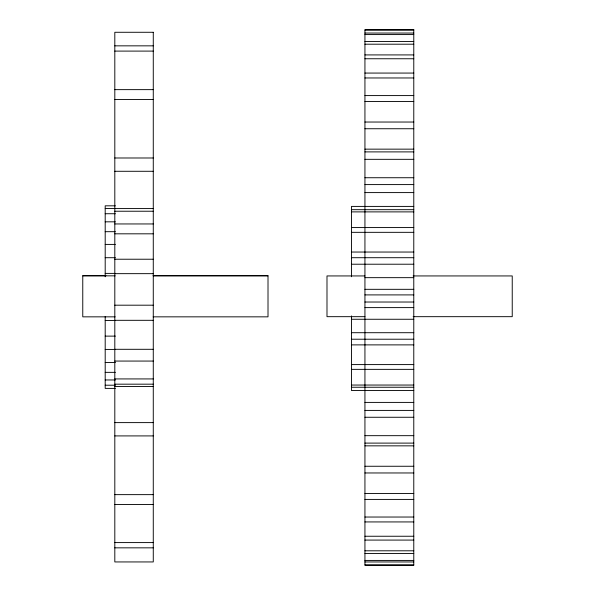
<?xml version="1.0" encoding="UTF-8"?>
<svg xmlns="http://www.w3.org/2000/svg" width="595" height="595" viewBox="0 0 595 595"><rect width="100%" height="100%" fill="white"/><g stroke="black" fill="none" stroke-linecap="round" stroke-linejoin="round"><path stroke-width="0.89" d="M364.936 30.055L413.778 30.055M364.936 33.045L413.778 33.045M364.936 34.569L413.778 34.569M364.936 41.494L413.778 41.494M364.936 44.201L413.778 44.201M114.813 45.845L153.272 45.845M114.813 51.096L153.272 51.096M364.936 54.919L413.778 54.919M364.936 58.756L413.778 58.756M364.936 73.066L413.778 73.066M364.936 77.967L413.778 77.967M114.813 89.637L153.272 89.637M364.936 95.587L413.778 95.587M114.813 99.506L153.272 99.506M364.936 101.448L413.778 101.448M364.936 122.035L413.778 122.035M364.936 128.743L413.778 128.743M364.936 149.152L413.778 149.152M364.936 151.896L413.778 151.896M114.813 157.987L153.272 157.987M364.936 159.326L413.778 159.326M114.813 171.286L153.272 171.286M364.936 177.734L413.778 177.734M364.936 184.591L413.778 184.591M364.936 192.594L413.778 192.594M115.371 205.818L105.196 205.818L105.196 276.772M413.778 206.405L351.474 206.405L351.474 276.757M105.196 208.481L115.371 208.481M114.813 208.57L153.272 208.57M351.474 209.685L413.778 209.685M114.813 211.232L153.272 211.232M351.474 211.887L413.778 211.887M105.196 213.731L115.371 213.731M105.196 221.823L115.371 221.823M114.813 223.951L153.272 223.951M351.474 227.565L413.778 227.565M105.196 231.693L115.371 231.693M351.474 232.333L413.778 232.333M114.813 233.82L153.272 233.82M105.196 244.411L115.371 244.411M351.474 252.042L413.778 252.042M105.196 257.709L115.371 257.709M351.474 257.709L413.778 257.709M114.813 259.227L153.272 259.227M351.474 264.217L413.778 264.217M105.196 273.395L115.371 273.395M114.813 273.655L153.272 273.655M105.917 275.693L82.764 275.693L82.764 316.845L115.185 316.845M153.16 275.693L268.01 275.693L268.01 316.845L153.16 316.845M82.764 275.842L115.185 275.842M153.16 275.842L268.01 275.842M364.966 275.939L326.99 275.939L326.99 316.674L364.966 316.674M413.123 275.939L512.236 275.939L512.236 316.674L413.123 316.674M364.936 277.664L413.778 277.664M364.936 289.319L413.778 289.319M364.936 294.904L413.778 294.904M364.936 302.022L413.778 302.022M114.813 305.19L153.272 305.19M364.936 307.608L413.778 307.608M351.474 319.262L413.778 319.262M114.813 320.311L153.272 320.311M105.196 320.46L115.371 320.46M351.474 332.709L413.778 332.709M105.196 336.123L115.371 336.123M351.474 339.217L413.778 339.217M351.474 344.884L413.778 344.884M114.813 349.302L153.272 349.302M105.196 349.421L115.371 349.421M114.813 361.061L153.272 361.061M105.196 362.481L115.371 362.481M351.474 364.594L413.778 364.594M351.474 369.361L413.778 369.361M105.196 372.351L115.371 372.351M114.813 378.926L153.272 378.926M105.196 379.96L115.371 379.96M114.813 384.177L153.272 384.177M351.474 385.047L413.778 385.047M105.196 385.21L115.371 385.21M114.813 386.453L153.272 386.453M351.474 387.248L413.778 387.248M115.371 388.394L105.196 388.394L105.196 316.525M413.778 390.521L351.474 390.521L351.474 315.893M364.936 402.406L413.778 402.406M364.936 410.409L413.778 410.409M364.936 417.266L413.778 417.266M114.813 422.614L153.272 422.614M364.936 435.674L413.778 435.674M114.813 435.912L153.272 435.912M364.936 443.104L413.778 443.104M364.936 445.848L413.778 445.848M364.936 466.257L413.778 466.257M364.936 472.965L413.778 472.965M364.936 493.553L413.778 493.553M114.813 494.638L153.272 494.638M364.936 499.413L413.778 499.413M114.813 504.508L153.272 504.508M364.936 517.033L413.778 517.033M364.936 521.934L413.778 521.934M364.936 536.244L413.778 536.244M364.936 540.082L413.778 540.082M114.813 542.588L153.272 542.588M114.813 547.839L153.272 547.839M364.936 550.799L413.778 550.799M364.936 553.506L413.778 553.506M364.936 560.431L413.778 560.431M364.936 561.955L413.778 561.955M364.936 564.945L413.778 564.945M413.778 29.75L364.936 29.75L364.936 565.25L413.778 565.25L413.778 29.75M153.272 32.279L114.813 32.279L114.813 561.94L153.272 561.94L153.272 32.279"/></g></svg>
